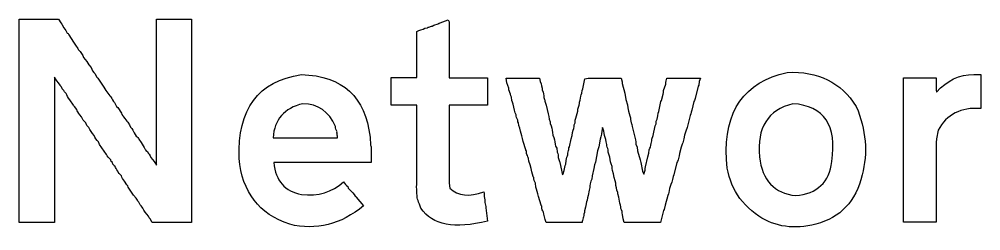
# Model space of a CAD drawing. Extents: x 224 to 350, y 17 to 279.
# Drawn here: x 243.59 to 256.04, y 41.47 to 44.21 of the extents above; entities that cross this region are included whole.
import ezdxf

# ---------------------------------------------------------------- set-up
doc = ezdxf.new("R2010")
doc.units = 0
doc.layers.add('For_Cutting', color=7, linetype='CONTINUOUS')

msp = doc.modelspace()

# ---------------------------------------------------------------- linework, layer by layer
at = {"layer": 'For_Cutting', "color": 7}
for points in [[(244.04696, 43.46232), (244.04696, 41.5744), (244.0194, 41.5744), (243.895377, 41.5744), (243.867817, 41.5744), (243.840257, 41.5744), (243.812697, 41.5744), (243.695564, 41.5744), (243.674894, 41.5744), (243.592214, 41.5744), (243.592214, 41.602), (243.592214, 41.72602), (243.592214, 41.78112), (243.592214, 41.83622), (243.592214, 41.85692), (243.592214, 41.88452), (243.592214, 42.00855), (243.592214, 42.02925), (243.592214, 42.16705), (243.592214, 42.22215), (243.592214, 42.24975), (243.592214, 42.37378), (243.592214, 42.39448), (243.592214, 42.41518), (243.592214, 42.62877), (243.592214, 42.67697), (243.592214, 42.69767), (243.592214, 42.72527), (243.592214, 42.84929), (243.592214, 42.94579), (243.592214, 42.96649), (243.592214, 43.00099), (243.592214, 43.02169), (243.592214, 43.04929), (243.592214, 43.06999), (243.592214, 43.20779), (243.592214, 43.32492), (243.592214, 43.34562), (243.592214, 43.42832), (243.592214, 43.51792), (243.592214, 43.54552), (243.592214, 43.66265), (243.592214, 43.68335), (243.592214, 43.76605), (243.592214, 43.84185), (243.592214, 43.87625), (243.592214, 43.96585), (243.592214, 43.99345), (243.592214, 44.11059), (243.592214, 44.13129), (243.592214, 44.21399), (243.619781, 44.21281)], [(243.619781, 44.21281), (243.640451, 44.21281), (243.764474, 44.21281), (243.854044, 44.21281), (243.881604, 44.21281), (243.998738, 44.21281), (244.019408, 44.21281), (244.102088, 44.21281), (244.129648, 44.16461), (244.143428, 44.15081), (244.170988, 44.10261)], [(245.369918, 42.31771), (245.369918, 42.33841), (245.369918, 42.35911), (245.369918, 42.37981), (245.369918, 42.46941), (245.369918, 42.56591), (245.369918, 42.58661), (245.369918, 42.62101), (245.369918, 42.64171), (245.369918, 42.66931), (245.369918, 42.69001), (245.369918, 42.82781), (245.369918, 42.88291), (245.369918, 42.93801), (245.369918, 43.03451), (245.369918, 43.05521), (245.369918, 43.08961), (245.369918, 43.11031), (245.369918, 43.13791), (245.369918, 43.15861), (245.369918, 43.29641), (245.369918, 43.41355), (245.369918, 43.43425), (245.369918, 43.51695), (245.369918, 43.54455), (245.369918, 43.56525), (245.369918, 43.70306), (245.369918, 43.73066), (245.369918, 43.75136), (245.369918, 43.87538), (245.369918, 43.96498), (245.369918, 43.99258), (245.369918, 44.10972), (245.369918, 44.13042), (245.369918, 44.21312), (245.397478, 44.21312), (245.521502, 44.21312), (245.549062, 44.21312), (245.576622, 44.21312), (245.604182, 44.21312), (245.721316, 44.21312), (245.776436, 44.21312), (245.824666, 44.21312), (245.824666, 41.57417), (245.797106, 41.57417), (245.776436, 41.57417), (245.652413, 41.57417), (245.562843, 41.57417), (245.535283, 41.57417), (245.41815, 41.57417), (245.39748, 41.57417), (245.3148, 41.57417), (245.28724, 41.62237), (245.27346, 41.63617), (245.26656, 41.65687)], [(249.042367, 44.1664), (249.145718, 44.20592)], [(248.739207, 42.07008), (248.739207, 42.20788), (248.739207, 42.24918), (248.739207, 42.26988), (248.739207, 42.29748), (248.739207, 42.31818), (248.739207, 42.35268), (248.739207, 42.37338), (248.739207, 42.40098), (248.739207, 42.42168), (248.739207, 42.55948), (248.739207, 42.58708), (248.739207, 42.61468), (248.739207, 42.63538), (248.739207, 42.75941), (248.739207, 42.84901), (248.739207, 42.87661), (248.739207, 42.99374), (248.739207, 43.01444), (248.739207, 43.09714), (248.711647, 43.09714), (248.684087, 43.09714), (248.656527, 43.09714), (248.628967, 43.09714), (248.511834, 43.09714), (248.491164, 43.09714), (248.408484, 43.09714), (248.408484, 43.19364), (248.408484, 43.21434), (248.408484, 43.24874), (248.408484, 43.26944), (248.408484, 43.29704), (248.408484, 43.31774), (248.408484, 43.45555), (248.436044, 43.45555), (248.463604, 43.45555), (248.491164, 43.45555), (248.518724, 43.45555), (248.635857, 43.45555), (248.690977, 43.45555), (248.739207, 43.45555), (248.739207, 43.49685), (248.739207, 43.52445), (248.739207, 43.64847), (248.739207, 43.72427), (248.739207, 43.75187), (248.739207, 43.77947), (248.739207, 43.80707), (248.739207, 43.83467), (248.739207, 43.9518), (248.739207, 43.9725), (248.739207, 44.0552), (248.766767, 44.069), (248.794327, 44.076), (248.821887, 44.083), (248.842557, 44.0968), (248.877007, 44.1038)], [(248.939017, 44.1248), (248.959687, 44.1386), (249.014807, 44.1524)], [(249.159498, 44.17152), (249.159498, 43.45494), (249.193948, 43.45494), (249.221508, 43.45494), (249.255958, 43.45494), (249.283518, 43.45494), (249.317968, 43.45494), (249.407538, 43.45494), (249.435098, 43.45494), (249.552231, 43.45494), (249.607351, 43.45494), (249.655581, 43.45494), (249.655581, 43.09665), (249.621131, 43.09665), (249.593571, 43.09665), (249.559121, 43.09665), (249.531561, 43.09665), (249.497111, 43.09665), (249.407541, 43.09665), (249.379981, 43.09665), (249.262848, 43.09665), (249.242178, 43.09665), (249.159498, 43.09665), (249.159498, 42.17336)], [(244.212328, 44.03371), (244.226108, 44.02671), (244.233008, 44.01291), (244.295018, 43.91641), (244.322578, 43.87511), (244.350138, 43.83381)], [(244.494838, 43.62016), (244.522398, 43.58576), (244.543068, 43.54446), (244.556848, 43.52376), (244.570628, 43.50996), (244.598188, 43.46176), (244.611968, 43.44796), (244.660198, 43.37216), (244.687758, 43.33086), (244.715318, 43.28956), (244.763548, 43.22066), (244.777328, 43.20686), (244.791108, 43.18616), (244.798008, 43.16546), (244.811788, 43.14476), (244.825568, 43.13096), (244.853128, 43.08276), (244.866908, 43.06896), (244.915138, 42.99316), (244.922038, 42.97936), (244.935818, 42.95866)], [(247.245789, 43.49612), (247.245746, 43.49623)], [(255.491587, 42.77276), (255.470917, 42.66252), (255.464017, 42.61432), (255.464017, 41.58079), (255.436457, 41.58079), (255.346887, 41.58079), (255.319327, 41.58079), (255.291767, 41.58079), (255.264207, 41.58079), (255.147074, 41.58079), (255.126404, 41.58079), (255.043724, 41.58079), (255.043724, 41.60149), (255.043724, 41.63589), (255.043724, 41.65659), (255.043724, 41.68419), (255.043724, 41.70489), (255.043724, 41.84269), (255.043724, 41.89089), (255.043724, 42.0287), (255.043724, 42.0838), (255.043724, 42.1389), (255.043724, 42.194), (255.043724, 42.2491), (255.043724, 42.38691), (255.043724, 42.40761), (255.043724, 42.42831), (255.043724, 42.6419), (255.043724, 42.6901), (255.043724, 42.7314), (255.043724, 42.7796), (255.043724, 42.8209), (255.043724, 42.8553), (255.043724, 42.8966), (255.043724, 42.9242), (255.043724, 43.04823), (255.043724, 43.12403), (255.043724, 43.15163), (255.043724, 43.17923), (255.043724, 43.20683), (255.043724, 43.23443), (255.043724, 43.35157), (255.043724, 43.37227), (255.043724, 43.45497), (255.071284, 43.45497), (255.160854, 43.45497), (255.188414, 43.45497), (255.215974, 43.45497), (255.243534, 43.45497), (255.360668, 43.45497), (255.381338, 43.45497), (255.464018, 43.45497), (255.464018, 43.37917)], [(255.953232, 43.4963), (256.042803, 43.49623)], [(256.042803, 43.49623), (256.042803, 43.05526)], [(244.19857, 43.24857), (244.1779, 43.26927), (244.171, 43.28997), (244.15033, 43.31067), (244.14343, 43.33137)], [(249.89661, 43.44863), (249.9312, 43.448)], [(249.9312, 43.448), (249.95876, 43.448), (249.99321, 43.448), (250.08278, 43.448), (250.11034, 43.448), (250.227474, 43.448), (250.248144, 43.448), (250.330824, 43.448), (250.337724, 43.4067)], [(250.868384, 43.23451), (250.875284, 43.25521), (250.882184, 43.28971), (250.889084, 43.31041), (250.916644, 43.44133), (250.957984, 43.44833), (250.985544, 43.44833), (251.013104, 43.44833), (251.047554, 43.44833), (251.137124, 43.44833), (251.164684, 43.44833), (251.281818, 43.44833), (251.336938, 43.44833), (251.385168, 43.44833), (251.398948, 43.40013), (251.398948, 43.37943), (251.433398, 43.2554), (251.447178, 43.1727), (251.467848, 43.1038), (251.474748, 43.0625), (251.481648, 43.0212)], [(251.784908, 42.63543), (251.784908, 42.65613), (251.798688, 42.70433), (251.826248, 42.82835), (251.840028, 42.85595), (251.840028, 42.89045), (251.853808, 42.91805), (251.860708, 42.95935), (251.867608, 42.99375), (251.874508, 43.01445), (251.902068, 43.14536), (251.908968, 43.15916), (251.929638, 43.24186), (251.936538, 43.26256), (251.936538, 43.29016), (251.964098, 43.37286)], [(251.977878, 43.44866), (252.012328, 43.44866), (252.039888, 43.44866), (252.074338, 43.44866), (252.163908, 43.44866), (252.191468, 43.44866), (252.308602, 43.44866), (252.329272, 43.44866), (252.411952, 43.44866), (252.405052, 43.42796), (252.398152, 43.40726), (252.391252, 43.35906), (252.384352, 43.34526), (252.343012, 43.18679), (252.336112, 43.15919), (252.329212, 43.14539), (252.301652, 43.03515), (252.294752, 43.00755), (252.287852, 42.98685), (252.280952, 42.96615), (252.239612, 42.80768), (252.225832, 42.75948), (252.205162, 42.71128), (252.198262, 42.66308), (252.184482, 42.60798), (252.177582, 42.59418), (252.163802, 42.55288), (252.143132, 42.47018), (252.136232, 42.44258), (252.122452, 42.38748), (252.115552, 42.36678), (252.108652, 42.35298), (252.067312, 42.1945), (252.060412, 42.1738)], [(249.95863, 43.22121), (249.95173, 43.24191), (249.93106, 43.29701), (249.93106, 43.31771)], [(244.29503, 43.09697), (244.2468, 43.16587)], [(244.33637, 43.04187), (244.30881, 43.08317)], [(250.02758, 42.97301), (250.0138, 43.00061), (250.0069, 43.03511), (249.98623, 43.11091), (249.97933, 43.13851), (249.97243, 43.15921), (249.96553, 43.20051)], [(250.385954, 43.19995), (250.392854, 43.17235)], [(250.399754, 43.15165), (250.413534, 43.09655), (250.441094, 42.9863), (250.447994, 42.9519), (250.454894, 42.9175), (250.468674, 42.8831), (250.468674, 42.8624)], [(244.49484, 42.80757), (244.46728, 42.83517), (244.4535, 42.86967), (244.41905, 42.90407), (244.39838, 42.94537), (244.37771, 42.97297)], [(250.778804, 42.84161), (250.792584, 42.86921), (250.792584, 42.90361), (250.799484, 42.93121), (250.827044, 43.02081), (250.827044, 43.04841)], [(244.997838, 42.87596), (245.018508, 42.84146), (245.032288, 42.81386)], [(250.08273, 42.75941), (250.07583, 42.80071), (250.06205, 42.83511), (250.05515, 42.86961), (250.04825, 42.88341), (250.04825, 42.90411)], [(251.509208, 42.91095), (251.516108, 42.86965)], [(251.523008, 42.84895), (251.529908, 42.82135), (251.571248, 42.6491), (251.578148, 42.6215), (251.578148, 42.5939), (251.591928, 42.5526), (251.598828, 42.5044), (251.633278, 42.38727), (251.640178, 42.35287), (251.660848, 42.24262)], [(245.080518, 42.73806), (245.108078, 42.69676)], [(250.496234, 42.74527), (250.503134, 42.71077)], [(250.709884, 42.52465), (250.709884, 42.54535), (250.716784, 42.55915), (250.737454, 42.66251), (250.751234, 42.70381), (250.758134, 42.74511)], [(244.72221, 42.45621), (244.63264, 42.58712), (244.61886, 42.62152)], [(245.142528, 42.65546), (245.170088, 42.61416)], [(246.880565, 42.6763), (246.921905, 42.6763), (247.039038, 42.6763), (247.080378, 42.6763), (247.114828, 42.6763), (247.156168, 42.6763), (247.183728, 42.6763), (247.307751, 42.6763), (247.383541, 42.6763), (247.411101, 42.6763), (247.438661, 42.6763), (247.466221, 42.6763), (247.493781, 42.6763), (247.610915, 42.6763), (247.666035, 42.6763), (247.714265, 42.6763), (247.714265, 42.697)], [(248.134582, 42.68319), (248.141482, 42.57983)], [(250.15163, 42.51825), (250.11718, 42.62849)], [(250.530694, 42.59363), (250.537594, 42.56603), (250.551374, 42.53843), (250.558274, 42.49023)], [(251.116376, 42.65601), (251.095706, 42.55951), (251.081926, 42.50441), (251.054366, 42.35972), (251.040586, 42.32532), (251.033686, 42.27712), (251.013016, 42.18062), (251.006116, 42.13932), (250.992336, 42.11172), (250.985436, 42.07732)], [(245.232098, 42.51076), (245.252768, 42.49696), (245.259668, 42.47626), (245.273448, 42.46246), (245.287228, 42.44176), (245.294128, 42.42106)], [(248.148382, 42.55913), (248.148382, 42.35243), (248.093262, 42.35243), (247.955458, 42.35243), (247.934788, 42.35243), (247.914118, 42.35243), (247.700522, 42.35243), (247.652292, 42.35243), (247.610952, 42.35243), (247.562722, 42.35243), (247.521382, 42.35243), (247.486932, 42.35243), (247.445592, 42.35243), (247.418032, 42.35243), (247.294009, 42.35243), (247.218219, 42.35243), (247.190659, 42.35243), (247.163099, 42.35243), (247.135539, 42.35243), (247.107979, 42.35243), (246.990846, 42.35243), (246.970176, 42.35243), (246.887496, 42.35243)], [(250.15853, 42.48375), (250.15853, 42.50445)], [(251.240396, 42.4217), (251.219726, 42.4906), (251.219726, 42.5182)], [(251.681518, 42.20132), (251.695298, 42.25642), (251.695298, 42.27712), (251.702198, 42.29782), (251.729758, 42.42873), (251.743538, 42.47693), (251.750438, 42.51823), (251.757338, 42.53893), (251.764238, 42.55273)], [(244.81869, 42.31831), (244.80491, 42.33211), (244.79801, 42.35281), (244.78423, 42.36661), (244.77733, 42.38731)], [(250.22056, 42.27715), (250.20678, 42.32535), (250.193, 42.37355), (250.1861, 42.40795)], [(250.572054, 42.42133), (250.585834, 42.36623)], [(250.592734, 42.35243), (250.627184, 42.19395), (250.634084, 42.20775), (250.647864, 42.24905)], [(250.668534, 42.33175), (250.675434, 42.37995)], [(251.316216, 42.08417), (251.309316, 42.11857), (251.295536, 42.15987), (251.288636, 42.20807), (251.274856, 42.24937), (251.267956, 42.27697), (251.267956, 42.30457)], [(245.10808, 41.89115), (245.07363, 41.93245), (245.00473, 42.03581), (244.99783, 42.04961), (244.98405, 42.06341), (244.95649, 42.11161)], [(250.28259, 42.036), (250.27569, 42.0842)], [(247.845232, 42.04238), (247.852132, 42.02168), (247.872802, 42.00098)], [(249.607371, 41.97358), (249.614271, 41.95288), (249.614271, 41.91158)], [(250.971656, 41.99462), (250.957876, 41.92572), (250.950976, 41.89812), (250.944076, 41.86372), (250.937176, 41.84302), (250.930276, 41.79482), (250.923376, 41.77412), (250.909596, 41.72592), (250.909596, 41.70522)], [(251.357556, 41.90504), (251.343776, 41.94634), (251.343776, 41.96704)], [(252.019072, 42.04289), (252.012172, 42.01529), (252.005272, 41.96709), (251.998372, 41.94639), (251.991472, 41.92569), (251.957022, 41.80167), (251.943242, 41.74657), (251.936342, 41.73277), (251.895002, 41.57429), (251.867442, 41.57429), (251.750309, 41.57429), (251.674519, 41.57429), (251.646959, 41.57429), (251.529826, 41.57429), (251.509156, 41.57429), (251.426476, 41.57429), (251.412696, 41.62249), (251.405796, 41.67759), (251.398896, 41.69829), (251.398896, 41.71899)], [(247.955482, 41.90448), (248.051942, 41.79424)], [(248.746107, 41.89779), (248.746107, 41.91849)], [(250.35149, 41.80173), (250.31704, 41.91197)], [(245.19077, 41.76022), (245.18387, 41.77402)], [(248.794347, 41.75999), (248.787447, 41.77379), (248.773667, 41.81509)], [(249.634951, 41.76688), (249.655621, 41.59463)], [(250.35839, 41.76723), (250.35839, 41.78793)], [(250.882036, 41.57432), (250.854476, 41.57432), (250.737343, 41.57432), (250.661553, 41.57432), (250.633993, 41.57432), (250.51686, 41.57432), (250.49619, 41.57432), (250.41351, 41.57432)]]:
    msp.add_lwpolyline(points, dxfattribs=at)
for points in [[(253.53477, 43.52379)], [(247.266393, 43.11728)], [(253.610562, 43.11727)]]:
    msp.add_lwpolyline(points, close=True, dxfattribs=at)
for points in [[(249.145718, 44.20592), (249.154905, 44.195587), (249.159498, 44.18412), (249.159498, 44.17152)], [(244.170988, 44.10261), (244.190508, 44.07621), (244.204288, 44.053243), (244.212328, 44.03371)], [(248.877007, 44.1038), (248.883894, 44.108467), (248.890784, 44.1108), (248.897677, 44.1108)], [(248.897677, 44.1108), (248.904564, 44.115467), (248.911454, 44.1178), (248.918347, 44.1178)], [(248.918347, 44.1178), (248.92524, 44.122467), (248.93213, 44.1248), (248.939017, 44.1248)], [(249.014807, 44.1524), (249.019407, 44.1584), (249.024, 44.160733), (249.028587, 44.1594)], [(249.028587, 44.1594), (249.033187, 44.1654), (249.03778, 44.167733), (249.042367, 44.1664)], [(244.350138, 43.83381), (244.355871, 43.829143), (244.358171, 43.824543), (244.357038, 43.82001)], [(244.357038, 43.82001), (244.390338, 43.78441), (244.413305, 43.74996), (244.425938, 43.71666)], [(244.425938, 43.71666), (244.456945, 43.682193), (244.479911, 43.650027), (244.494838, 43.62016)], [(244.12275, 43.35897), (244.088297, 43.398037), (244.063033, 43.432487), (244.04696, 43.46232)], [(246.439636, 42.40747), (246.418963, 43.04711), (246.68768, 43.409993), (247.245789, 43.49612)], [(247.245746, 43.49623), (247.782033, 43.476697), (248.078312, 43.205683), (248.134582, 42.68319)], [(252.749288, 42.3938), (252.719428, 43.0231), (252.981255, 43.399763), (253.53477, 43.52379)], [(253.534772, 43.52379), (253.9367, 43.54099), (254.235275, 43.394), (254.430497, 43.08282)], [(255.470918, 43.26892), (255.604129, 43.420507), (255.7649, 43.4963), (255.953232, 43.4963)], [(244.12965, 43.34517), (244.123917, 43.349837), (244.121617, 43.354437), (244.12275, 43.35897)], [(244.14343, 43.33137), (244.13539, 43.336037), (244.130797, 43.340637), (244.12965, 43.34517)], [(249.93106, 43.31771), (249.91154, 43.369377), (249.900057, 43.413017), (249.89661, 43.44863)], [(250.337724, 43.4067), (250.353804, 43.364233), (250.362991, 43.327483), (250.365284, 43.29645)], [(251.964098, 43.37286), (251.965231, 43.400393), (251.969825, 43.42566), (251.977878, 43.44866)], [(255.464018, 43.37917), (255.461751, 43.336703), (255.464051, 43.299953), (255.470918, 43.26892)], [(244.2468, 43.16587), (244.22498, 43.198003), (244.208903, 43.22557), (244.19857, 43.24857)], [(249.96553, 43.20051), (249.96093, 43.207377), (249.95863, 43.214277), (249.95863, 43.22121)], [(250.365284, 43.29645), (250.379064, 43.258583), (250.385954, 43.226417), (250.385954, 43.19995)], [(250.847714, 43.13801), (250.859201, 43.175877), (250.866091, 43.208043), (250.868384, 43.23451)], [(244.30881, 43.08317), (244.30077, 43.087837), (244.296177, 43.092437), (244.29503, 43.09697)], [(247.266416, 43.11727), (247.021814, 43.05867), (246.893197, 42.91168), (246.880565, 42.6763)], [(247.686695, 42.821), (247.602864, 43.01622), (247.462764, 43.11498), (247.266393, 43.11728)], [(250.392854, 43.17235), (250.397454, 43.165483), (250.399754, 43.158583), (250.399754, 43.15165)], [(250.827044, 43.04841), (250.838524, 43.082877), (250.845414, 43.112743), (250.847714, 43.13801)], [(253.610562, 43.11727), (253.286723, 43.035737), (253.142029, 42.806063), (253.17648, 42.42825)], [(254.113546, 42.36624), (254.182448, 42.838213), (254.014787, 43.088557), (253.610562, 43.11727)], [(254.430497, 43.08282), (254.557966, 42.777353), (254.583229, 42.481073), (254.506287, 42.19398)], [(244.37771, 42.97297), (244.35819, 42.99937), (244.34441, 43.022337), (244.33637, 43.04187)], [(244.935818, 42.95866), (244.941551, 42.953993), (244.943851, 42.949393), (244.942718, 42.94486)], [(250.04825, 42.90411), (250.03447, 42.929377), (250.02758, 42.952343), (250.02758, 42.97301)], [(251.481648, 43.0212), (251.496575, 42.977533), (251.505761, 42.940783), (251.509208, 42.91095)], [(256.042803, 43.05526), (255.784421, 43.07246), (255.600682, 42.978293), (255.491587, 42.77276)], [(244.942718, 42.94486), (244.965685, 42.919593), (244.984058, 42.896627), (244.997838, 42.87596)], [(250.468674, 42.8624), (250.484754, 42.818733), (250.493941, 42.77969), (250.496234, 42.74527)], [(250.758134, 42.74511), (250.769621, 42.782977), (250.776511, 42.815143), (250.778804, 42.84161)], [(251.516108, 42.86965), (251.520708, 42.862783), (251.523008, 42.855883), (251.523008, 42.84895)], [(244.56374, 42.70422), (244.53044, 42.73982), (244.507473, 42.77427), (244.49484, 42.80757)], [(245.032288, 42.81386), (245.056401, 42.788593), (245.072478, 42.763327), (245.080518, 42.73806)], [(247.707365, 42.7521), (247.695885, 42.7785), (247.688995, 42.801467), (247.686695, 42.821)], [(247.714265, 42.697), (247.707372, 42.7154), (247.705072, 42.733767), (247.707365, 42.7521)], [(250.11718, 42.62849), (250.107993, 42.680157), (250.09651, 42.723797), (250.08273, 42.75941)], [(250.503134, 42.71077), (250.521507, 42.668303), (250.530694, 42.629257), (250.530694, 42.59363)], [(251.143936, 42.80759), (251.135896, 42.744457), (251.126709, 42.69393), (251.116376, 42.65601)], [(251.171496, 42.70424), (251.166896, 42.74444), (251.157709, 42.77889), (251.143936, 42.80759)], [(244.61886, 42.62152), (244.5913, 42.64792), (244.572927, 42.675487), (244.56374, 42.70422)], [(245.108078, 42.69676), (245.123005, 42.685293), (245.134488, 42.671527), (245.142528, 42.65546)], [(245.170088, 42.61416), (245.191908, 42.582027), (245.207985, 42.55446), (245.218318, 42.53146)], [(251.199056, 42.5871), (251.192169, 42.634167), (251.182983, 42.673213), (251.171496, 42.70424)], [(251.219726, 42.5182), (251.209393, 42.5446), (251.202503, 42.567567), (251.199056, 42.5871)], [(251.764238, 42.55273), (251.769971, 42.587197), (251.776861, 42.614763), (251.784908, 42.63543)], [(245.218318, 42.53146), (245.225211, 42.52546), (245.229805, 42.51856), (245.232098, 42.51076)], [(248.141482, 42.57983), (248.146082, 42.572963), (248.148382, 42.566063), (248.148382, 42.55913)], [(250.15853, 42.50445), (250.152797, 42.509117), (250.150497, 42.513717), (250.15163, 42.51825)], [(250.1792, 42.42865), (250.16772, 42.45045), (250.16083, 42.468817), (250.15853, 42.48375)], [(250.558274, 42.49023), (250.568607, 42.46383), (250.573201, 42.440863), (250.572054, 42.42133)], [(250.696104, 42.45575), (250.697237, 42.48215), (250.701831, 42.505117), (250.709884, 42.52465)], [(244.77733, 42.38731), (244.753217, 42.411443), (244.734843, 42.43441), (244.72221, 42.45621)], [(245.294128, 42.42106), (245.328581, 42.381993), (245.353845, 42.347543), (245.369918, 42.31771)], [(247.094205, 41.55308), (246.69687, 41.685147), (246.478681, 41.969943), (246.439636, 42.40747)], [(246.887496, 42.35243), (246.912763, 42.118163), (247.032193, 41.98036), (247.245786, 41.93902)], [(250.1861, 42.40795), (250.1815, 42.414817), (250.1792, 42.421717), (250.1792, 42.42865)], [(250.585834, 42.36623), (250.591567, 42.361563), (250.593867, 42.356963), (250.592734, 42.35243)], [(250.675434, 42.37995), (250.681167, 42.41095), (250.688057, 42.436217), (250.696104, 42.45575)], [(251.267956, 42.30457), (251.250729, 42.345903), (251.241543, 42.384947), (251.240396, 42.4217)], [(253.169589, 41.65655), (252.905465, 41.840283), (252.765365, 42.086033), (252.749288, 42.3938)], [(253.17648, 42.42825), (253.214373, 42.12049), (253.370551, 41.952827), (253.645013, 41.92526)], [(253.645013, 41.92526), (253.926362, 41.950527), (254.08254, 42.09752), (254.113546, 42.36624)], [(244.83247, 42.30451), (244.82443, 42.309177), (244.819837, 42.313777), (244.81869, 42.31831)], [(244.86692, 42.24251), (244.85084, 42.266643), (244.839357, 42.28731), (244.83247, 42.30451)], [(244.91515, 42.18051), (244.892183, 42.203443), (244.876107, 42.22411), (244.86692, 42.24251)], [(250.24812, 42.1738), (250.232047, 42.216267), (250.22286, 42.250717), (250.22056, 42.27715)], [(250.647864, 42.24905), (250.653597, 42.283517), (250.660487, 42.311083), (250.668534, 42.33175)], [(251.660848, 42.24262), (251.667741, 42.22542), (251.674631, 42.211653), (251.681518, 42.20132)], [(244.95649, 42.11161), (244.93697, 42.13801), (244.92319, 42.160977), (244.91515, 42.18051)], [(247.245786, 41.93902), (247.461679, 41.91262), (247.643121, 41.96774), (247.790112, 42.10438)], [(247.790112, 42.10438), (247.806185, 42.079113), (247.824559, 42.058447), (247.845232, 42.04238)], [(249.159498, 42.17336), (249.157231, 42.112493), (249.159531, 42.061967), (249.166398, 42.02178)], [(250.25502, 42.16), (250.249287, 42.164667), (250.246987, 42.169267), (250.24812, 42.1738)], [(250.27569, 42.0842), (250.263057, 42.1106), (250.256167, 42.135867), (250.25502, 42.16)], [(251.343776, 41.96704), (251.326549, 42.008373), (251.317363, 42.047417), (251.316216, 42.08417)], [(252.060412, 42.1738), (252.047779, 42.118667), (252.033999, 42.07503), (252.019072, 42.04289)], [(254.506287, 42.19398), (254.42705, 41.851767), (254.227234, 41.63817), (253.90684, 41.55319)], [(247.872802, 42.00098), (247.903809, 41.972247), (247.926775, 41.94468), (247.941702, 41.91828)], [(248.746107, 41.91849), (248.73922, 41.98049), (248.73692, 42.03102), (248.739207, 42.07008)], [(249.166398, 42.02178), (249.275493, 41.921873), (249.422484, 41.905807), (249.607371, 41.97358)], [(250.31704, 41.91197), (250.306707, 41.96137), (250.295223, 42.002713), (250.28259, 42.036)], [(250.985436, 42.07732), (250.981969, 42.042853), (250.977376, 42.015287), (250.971656, 41.99462)], [(245.18387, 41.77402), (245.149417, 41.819953), (245.124153, 41.858997), (245.10808, 41.89115)], [(247.941702, 41.91828), (247.949742, 41.913613), (247.954335, 41.909013), (247.955482, 41.90448)], [(248.773667, 41.81509), (248.759887, 41.847223), (248.7507, 41.87479), (248.746107, 41.89779)], [(249.614271, 41.91158), (249.621158, 41.884047), (249.623458, 41.85878), (249.621171, 41.83578)], [(249.621171, 41.83578), (249.629211, 41.80938), (249.633804, 41.786413), (249.634951, 41.76688)], [(251.378226, 41.80169), (251.365593, 41.83729), (251.358703, 41.87174), (251.357556, 41.90504)], [(245.26656, 41.65687), (245.232107, 41.695937), (245.206843, 41.730387), (245.19077, 41.76022)], [(248.051942, 41.79424), (247.756812, 41.548493), (247.437566, 41.468107), (247.094205, 41.55308)], [(249.655621, 41.59463), (249.228429, 41.48783), (248.941338, 41.54295), (248.794347, 41.75999)], [(250.35839, 41.78793), (250.352657, 41.792597), (250.350357, 41.797197), (250.35149, 41.80173)], [(250.37906, 41.71213), (250.367573, 41.73393), (250.360683, 41.752297), (250.35839, 41.76723)], [(250.41351, 41.57432), (250.396283, 41.62832), (250.3848, 41.674257), (250.37906, 41.71213)], [(251.398896, 41.71899), (251.386263, 41.74539), (251.379373, 41.772957), (251.378226, 41.80169)], [(250.895816, 41.63632), (250.887776, 41.613387), (250.883183, 41.59272), (250.882036, 41.57432)], [(250.909596, 41.70522), (250.902709, 41.67882), (250.898116, 41.655853), (250.895816, 41.63632)], [(253.90684, 41.55319), (253.627787, 41.483143), (253.382037, 41.517597), (253.169589, 41.65655)]]:
    msp.add_open_spline(points, degree=3, dxfattribs=at)

doc.saveas('drawing.dxf')
